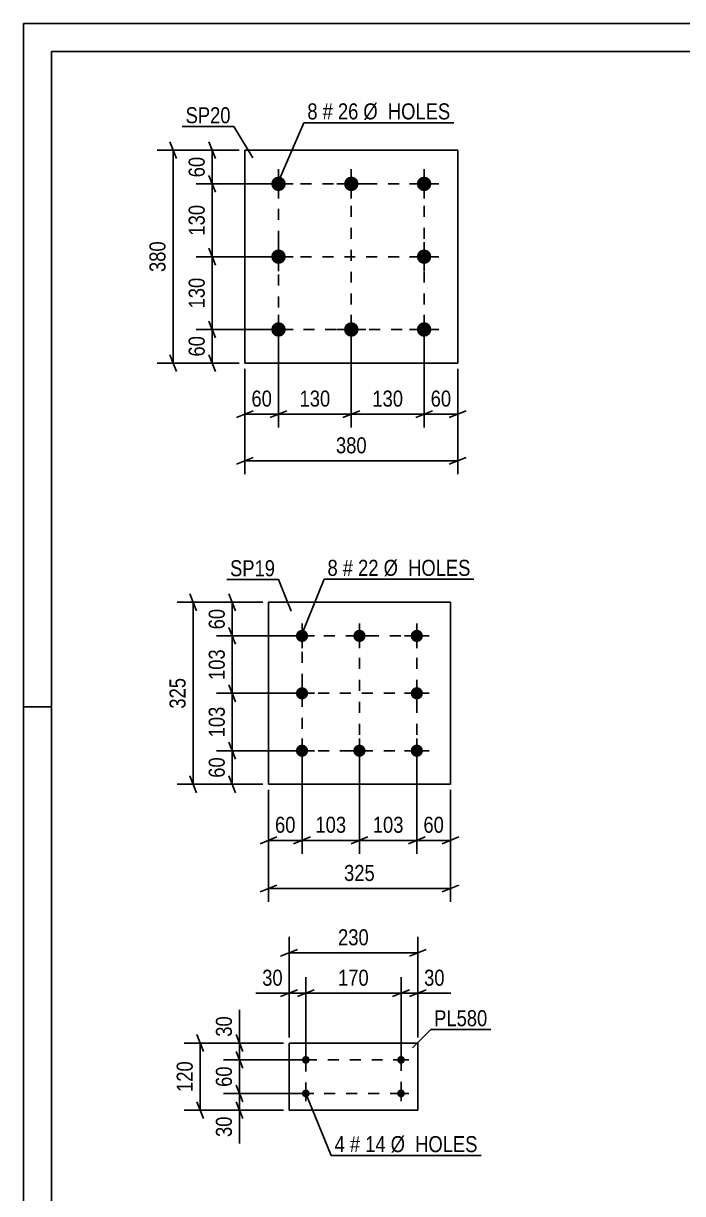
# Model space of a CAD drawing. Header units: millimetres. Extents: x 0 to 594, y 0 to 420.
# Drawn here: x 0 to 117.7, y 211.1 to 420 of the extents above; entities that cross this region are included whole.
import ezdxf

# ---------------------------------------------------------------- set-up
doc = ezdxf.new("R2010")
doc.units = ezdxf.units.MM
doc.linetypes.add('DXK_LINE_DOT2', pattern=[3.9198, 1.9599, -1.9599])
doc.styles.add('Arial Narrow', font='ARIALN.TTF', dxfattribs={"height": 0.2})

# ---------------------------------------------------------------- blocks, each defined once
blk = doc.blocks.new('Unknown-570386143-1134')
at = {"color": 5, "linetype": 'Continuous'}
for p, q in [((594, 420), (0, 420)), ((0, 420), (0, 0)), ((589, 415), (5, 415)), ((5, 415), (5, 5)), ((5, 298), (0, 298))]:
    blk.add_line(p, q, dxfattribs=at)
blk = doc.blocks.new('Bolt-570386143-2824 - 2775')
at = {"linetype": 'Continuous'}
for points in [[(49.75, 311.74, -1), (49.75, 309.54, -1)], [(60, 311.74, -1), (60, 309.54, -1)], [(70.25, 311.74, -1), (70.25, 309.54, -1)], [(49.75, 301.49, -1), (49.75, 299.29, -1)], [(70.25, 301.49, -1), (70.25, 299.29, -1)], [(49.75, 291.24, -1), (49.75, 289.04, -1)], [(60, 291.24, -1), (60, 289.04, -1)], [(70.25, 291.24, -1), (70.25, 289.04, -1)]]:
    blk.add_hatch(color=1, dxfattribs=at).paths.add_polyline_path(points)
at = {"color": 1, "linetype": 'Continuous'}
for p, q in [((49.75, 312.84), (49.75, 308.44)), ((60, 312.84), (60, 308.44)), ((70.25, 312.84), (70.25, 308.44)), ((47.55, 310.64), (51.95, 310.64)), ((57.8, 310.64), (62.2, 310.64)), ((68.05, 310.64), (72.45, 310.64)), ((49.75, 302.59), (49.75, 298.19)), ((70.25, 302.59), (70.25, 298.19)), ((47.55, 300.39), (51.95, 300.39)), ((68.05, 300.39), (72.45, 300.39)), ((49.75, 292.34), (49.75, 287.94)), ((60, 292.34), (60, 287.94)), ((70.25, 292.34), (70.25, 287.94)), ((47.55, 290.14), (51.95, 290.14)), ((57.8, 290.14), (62.2, 290.14)), ((68.05, 290.14), (72.45, 290.14))]:
    blk.add_line(p, q, dxfattribs=at)
blk = doc.blocks.new('Part-570386143-2791 - 2775')
at = {"color": 2, "linetype": 'Continuous'}
for p, q in [((43.75, 316.64), (43.75, 284.14)), ((43.75, 316.64), (76.25, 316.64)), ((76.25, 316.64), (76.25, 284.14)), ((43.75, 284.14), (76.25, 284.14))]:
    blk.add_line(p, q, dxfattribs=at)
blk = doc.blocks.new('Part-570386143-2628 - 2579')
at = {"color": 2, "linetype": 'Continuous'}
for p, q in [((39.55, 359.35), (39.55, 397.35)), ((39.55, 397.35), (77.55, 397.35)), ((77.55, 397.35), (77.55, 359.35)), ((77.55, 359.35), (39.55, 359.35))]:
    blk.add_line(p, q, dxfattribs=at)
blk = doc.blocks.new('Bolt-570386143-2613 - 2579')
at = {"linetype": 'Continuous'}
for points in [[(45.55, 392.65, -1), (45.55, 390.05, -1)], [(58.55, 392.65, -1), (58.55, 390.05, -1)], [(71.55, 392.65, -1), (71.55, 390.05, -1)], [(45.55, 379.65, -1), (45.55, 377.05, -1)], [(71.55, 379.65, -1), (71.55, 377.05, -1)], [(45.55, 366.65, -1), (45.55, 364.05, -1)], [(58.55, 366.65, -1), (58.55, 364.05, -1)], [(71.55, 366.65, -1), (71.55, 364.05, -1)]]:
    blk.add_hatch(color=1, dxfattribs=at).paths.add_polyline_path(points)
at = {"color": 1, "linetype": 'Continuous'}
for p, q in [((45.55, 393.95), (45.55, 388.75)), ((58.55, 393.95), (58.55, 388.75)), ((71.55, 393.95), (71.55, 388.75)), ((42.95, 391.35), (48.15, 391.35)), ((55.95, 391.35), (61.15, 391.35)), ((68.95, 391.35), (74.15, 391.35)), ((45.55, 380.95), (45.55, 375.75)), ((71.55, 380.95), (71.55, 375.75)), ((42.95, 378.35), (48.15, 378.35)), ((68.95, 378.35), (74.15, 378.35)), ((45.55, 367.95), (45.55, 362.75)), ((58.55, 367.95), (58.55, 362.75)), ((71.55, 367.95), (71.55, 362.75)), ((42.95, 365.35), (48.15, 365.35)), ((55.95, 365.35), (61.15, 365.35)), ((68.95, 365.35), (74.15, 365.35))]:
    blk.add_line(p, q, dxfattribs=at)
blk = doc.blocks.new('Bolt-570386143-1706 - 1672')
at = {"linetype": 'Continuous'}
for points in [[(50.43, 234.25, -1), (50.43, 235.65, -1)], [(67.43, 234.25, -1), (67.43, 235.65, -1)], [(50.43, 228.25, -1), (50.43, 229.65, -1)], [(67.43, 228.25, -1), (67.43, 229.65, -1)]]:
    blk.add_hatch(color=1, dxfattribs=at).paths.add_polyline_path(points)
at = {"color": 1, "linetype": 'Continuous'}
for p, q in [((50.43, 236.35), (50.43, 233.55)), ((67.43, 236.35), (67.43, 233.55)), ((51.83, 234.95), (49.03, 234.95)), ((68.83, 234.95), (66.03, 234.95)), ((50.43, 230.35), (50.43, 227.55)), ((67.43, 230.35), (67.43, 227.55)), ((51.83, 228.95), (49.03, 228.95)), ((68.83, 228.95), (66.03, 228.95))]:
    blk.add_line(p, q, dxfattribs=at)
blk = doc.blocks.new('Part-570386143-1721 - 1672')
at = {"color": 2, "linetype": 'Continuous'}
for p, q in [((47.43, 237.95), (47.43, 225.95)), ((47.43, 237.95), (70.43, 237.95)), ((70.43, 237.95), (70.43, 225.95)), ((47.43, 225.95), (70.43, 225.95))]:
    blk.add_line(p, q, dxfattribs=at)
blk = doc.blocks.new('Rectangle-570386143-21329 - 2775')
at = {"color": 1, "linetype": 'DXK_LINE_DOT2'}
blk.add_lwpolyline([(49.75, 310.64), (70.25, 310.64), (70.25, 290.14), (49.75, 290.14), (49.75, 310.64)], close=True, dxfattribs=at)
blk = doc.blocks.new('Rectangle-570386143-19497 - 2579')
at = {"color": 1, "linetype": 'DXK_LINE_DOT2'}
blk.add_lwpolyline([(45.55, 391.35), (71.55, 391.35), (71.55, 365.35), (45.55, 365.35), (45.55, 391.35)], close=True, dxfattribs=at)
blk = doc.blocks.new('Rectangle-570386143-21319 - 1672')
at = {"color": 1, "linetype": 'DXK_LINE_DOT2'}
blk.add_lwpolyline([(50.43, 234.95), (67.43, 234.95), (67.43, 228.95), (50.43, 228.95), (50.43, 234.95)], close=True, dxfattribs=at)
blk = doc.blocks.new('Line-570386143-21339 - 2775')
at = {"color": 1, "linetype": 'DXK_LINE_DOT2'}
blk.add_line((60, 310.64), (60, 290.14), dxfattribs=at)
blk = doc.blocks.new('Line-570386143-19507 - 2579')
at = {"color": 1, "linetype": 'DXK_LINE_DOT2'}
blk.add_line((45.55, 378.35), (71.55, 378.35), dxfattribs=at)
blk = doc.blocks.new('Line-570386143-21346 - 2775')
at = {"color": 1, "linetype": 'DXK_LINE_DOT2'}
blk.add_line((70.25, 300.39), (49.75, 300.39), dxfattribs=at)
blk = doc.blocks.new('Line-570386143-19514 - 2579')
at = {"color": 1, "linetype": 'DXK_LINE_DOT2'}
blk.add_line((58.55, 391.35), (58.55, 365.35), dxfattribs=at)
blk = doc.blocks.new('StraightDimension-570386143-2826 - 2775')
at = {"color": 7, "linetype": 'Continuous'}
for p, q in [((43.75, 283.14), (43.75, 263.13)), ((76.25, 283.14), (76.25, 263.13)), ((45.25, 266.13), (42.25, 264.93)), ((43.75, 265.53), (76.25, 265.53)), ((74.75, 264.93), (77.75, 266.13))]:
    blk.add_line(p, q, dxfattribs=at)
at = {"color": 0}
blk.add_wipeout([(63.35, 266.28), (63.35, 270.48), (56.66, 270.48), (56.66, 266.28)], dxfattribs=at)
at = {"color": 3, "style": 'Arial Narrow'}
blk.add_text('325', height=2.863, dxfattribs=at).set_placement((57.26, 266.88))
blk = doc.blocks.new('StraightDimension-570386143-2837 - 2775')
at = {"color": 7, "linetype": 'Continuous'}
for p, q in [((70.25, 289.14), (70.25, 271.74)), ((76.25, 283.14), (76.25, 271.74)), ((68.75, 273.54), (71.75, 274.74)), ((70.25, 274.14), (76.25, 274.14)), ((77.75, 274.74), (74.75, 273.54))]:
    blk.add_line(p, q, dxfattribs=at)
at = {"color": 0}
blk.add_wipeout([(75.68, 274.89), (75.68, 279.09), (70.83, 279.09), (70.83, 274.89)], dxfattribs=at)
at = {"color": 3, "style": 'Arial Narrow'}
blk.add_text('60', height=2.863, dxfattribs=at).set_placement((71.43, 275.49))
blk = doc.blocks.new('StraightDimension-570386143-2847 - 2775')
at = {"color": 7, "linetype": 'Continuous'}
for p, q in [((60, 289.14), (60, 271.74)), ((70.25, 289.14), (70.25, 271.74)), ((58.5, 273.54), (61.5, 274.74)), ((60, 274.14), (70.25, 274.14)), ((71.75, 274.74), (68.75, 273.54))]:
    blk.add_line(p, q, dxfattribs=at)
at = {"color": 0}
blk.add_wipeout([(68.47, 274.89), (68.47, 279.09), (61.79, 279.09), (61.79, 274.89)], dxfattribs=at)
at = {"color": 3, "style": 'Arial Narrow'}
blk.add_text('103', height=2.863, dxfattribs=at).set_placement((62.39, 275.49))
blk = doc.blocks.new('StraightDimension-570386143-2849 - 2775')
at = {"color": 7, "linetype": 'Continuous'}
for p, q in [((49.75, 289.14), (49.75, 271.74)), ((60, 289.14), (60, 271.74)), ((48.25, 273.54), (51.25, 274.74)), ((49.75, 274.14), (60, 274.14)), ((61.5, 274.74), (58.5, 273.54))]:
    blk.add_line(p, q, dxfattribs=at)
at = {"color": 0}
blk.add_wipeout([(58.22, 274.89), (58.22, 279.09), (51.54, 279.09), (51.54, 274.89)], dxfattribs=at)
at = {"color": 3, "style": 'Arial Narrow'}
blk.add_text('103', height=2.863, dxfattribs=at).set_placement((52.14, 275.49))
blk = doc.blocks.new('StraightDimension-570386143-2851 - 2775')
at = {"color": 7, "linetype": 'Continuous'}
for p, q in [((49.75, 289.14), (49.75, 271.74)), ((43.75, 283.14), (43.75, 271.74)), ((42.25, 273.54), (45.25, 274.74)), ((43.75, 274.14), (49.75, 274.14)), ((51.25, 274.74), (48.25, 273.54))]:
    blk.add_line(p, q, dxfattribs=at)
at = {"color": 0}
blk.add_wipeout([(49.18, 274.89), (49.18, 279.09), (44.33, 279.09), (44.33, 274.89)], dxfattribs=at)
at = {"color": 3, "style": 'Arial Narrow'}
blk.add_text('60', height=2.863, dxfattribs=at).set_placement((44.93, 275.49))
blk = doc.blocks.new('StraightDimension-570386143-2862 - 2775')
at = {"color": 7, "linetype": 'Continuous'}
for p, q in [((30.9, 315.14), (29.7, 318.14)), ((42.75, 316.64), (27.45, 316.64)), ((30.3, 284.14), (30.3, 316.64)), ((29.7, 285.64), (30.9, 282.64)), ((42.75, 284.14), (27.45, 284.14))]:
    blk.add_line(p, q, dxfattribs=at)
at = {"color": 0}
blk.add_wipeout([(29.55, 303.73), (25.35, 303.73), (25.35, 297.05), (29.55, 297.05)], dxfattribs=at)
at = {"color": 3, "style": 'Arial Narrow'}
blk.add_text('325', height=2.863, rotation=90.0002, dxfattribs=at).set_placement((28.95, 297.65))
blk = doc.blocks.new('StraightDimension-570386143-2873 - 2775')
at = {"color": 7, "linetype": 'Continuous'}
for p, q in [((36.7, 318.14), (37.9, 315.14)), ((42.75, 316.64), (34.45, 316.64)), ((37.3, 310.64), (37.3, 316.64)), ((37.9, 309.14), (36.7, 312.14)), ((48.75, 310.64), (34.45, 310.64))]:
    blk.add_line(p, q, dxfattribs=at)
at = {"color": 0}
blk.add_wipeout([(36.55, 316.07), (32.35, 316.07), (32.35, 311.21), (36.55, 311.21)], dxfattribs=at)
at = {"color": 3, "style": 'Arial Narrow'}
blk.add_text('60', height=2.863, rotation=90.0002, dxfattribs=at).set_placement((35.95, 311.81))
blk = doc.blocks.new('StraightDimension-570386143-2883 - 2775')
at = {"color": 7, "linetype": 'Continuous'}
for p, q in [((36.7, 312.14), (37.9, 309.14)), ((48.75, 310.64), (34.45, 310.64)), ((37.3, 300.39), (37.3, 310.64)), ((37.9, 298.89), (36.7, 301.89)), ((48.75, 300.39), (34.45, 300.39))]:
    blk.add_line(p, q, dxfattribs=at)
at = {"color": 0}
blk.add_wipeout([(36.55, 308.86), (32.35, 308.86), (32.35, 302.17), (36.55, 302.17)], dxfattribs=at)
at = {"color": 3, "style": 'Arial Narrow'}
blk.add_text('103', height=2.863, rotation=90.0002, dxfattribs=at).set_placement((35.95, 302.77))
blk = doc.blocks.new('StraightDimension-570386143-2885 - 2775')
at = {"color": 7, "linetype": 'Continuous'}
for p, q in [((36.7, 301.89), (37.9, 298.89)), ((48.75, 300.39), (34.45, 300.39)), ((37.3, 290.14), (37.3, 300.39)), ((37.9, 288.64), (36.7, 291.64)), ((48.75, 290.14), (34.45, 290.14))]:
    blk.add_line(p, q, dxfattribs=at)
at = {"color": 0}
blk.add_wipeout([(36.55, 298.61), (32.35, 298.61), (32.35, 291.92), (36.55, 291.92)], dxfattribs=at)
at = {"color": 3, "style": 'Arial Narrow'}
blk.add_text('103', height=2.863, rotation=90.0002, dxfattribs=at).set_placement((35.95, 292.52))
blk = doc.blocks.new('StraightDimension-570386143-2887 - 2775')
at = {"color": 7, "linetype": 'Continuous'}
for p, q in [((36.7, 291.64), (37.9, 288.64)), ((48.75, 290.14), (34.45, 290.14)), ((37.3, 284.14), (37.3, 290.14)), ((37.9, 282.64), (36.7, 285.64)), ((42.75, 284.14), (34.45, 284.14))]:
    blk.add_line(p, q, dxfattribs=at)
at = {"color": 0}
blk.add_wipeout([(36.55, 289.57), (32.35, 289.57), (32.35, 284.71), (36.55, 284.71)], dxfattribs=at)
at = {"color": 3, "style": 'Arial Narrow'}
blk.add_text('60', height=2.863, rotation=90.0002, dxfattribs=at).set_placement((35.95, 285.31))
blk = doc.blocks.new('StraightDimension-570386143-2630 - 2579')
at = {"color": 7, "linetype": 'Continuous'}
for p, q in [((38.55, 397.35), (30.87, 397.35)), ((33.12, 398.85), (34.32, 395.85)), ((33.72, 391.35), (33.72, 397.35)), ((34.32, 389.85), (33.12, 392.85)), ((44.55, 391.35), (30.87, 391.35))]:
    blk.add_line(p, q, dxfattribs=at)
at = {"color": 0}
blk.add_wipeout([(32.97, 396.78), (28.77, 396.78), (28.77, 391.92), (32.97, 391.92)], dxfattribs=at)
at = {"color": 3, "style": 'Arial Narrow'}
blk.add_text('60', height=2.863, rotation=90.0002, dxfattribs=at).set_placement((32.37, 392.52))
blk = doc.blocks.new('StraightDimension-570386143-2640 - 2579')
at = {"color": 7, "linetype": 'Continuous'}
for p, q in [((34.32, 389.85), (33.12, 392.85)), ((44.55, 391.35), (30.87, 391.35)), ((33.72, 378.35), (33.72, 391.35)), ((44.55, 378.35), (30.87, 378.35)), ((33.12, 379.85), (34.32, 376.85))]:
    blk.add_line(p, q, dxfattribs=at)
at = {"color": 0}
blk.add_wipeout([(32.97, 388.19), (28.77, 388.19), (28.77, 381.51), (32.97, 381.51)], dxfattribs=at)
at = {"color": 3, "style": 'Arial Narrow'}
blk.add_text('130', height=2.863, rotation=90.0002, dxfattribs=at).set_placement((32.37, 382.11))
blk = doc.blocks.new('StraightDimension-570386143-2642 - 2579')
at = {"color": 7, "linetype": 'Continuous'}
for p, q in [((44.55, 378.35), (30.87, 378.35)), ((34.32, 376.85), (33.12, 379.85)), ((33.72, 365.35), (33.72, 378.35)), ((33.12, 366.85), (34.32, 363.85)), ((44.55, 365.35), (30.87, 365.35))]:
    blk.add_line(p, q, dxfattribs=at)
at = {"color": 0}
blk.add_wipeout([(32.97, 375.19), (28.77, 375.19), (28.77, 368.51), (32.97, 368.51)], dxfattribs=at)
at = {"color": 3, "style": 'Arial Narrow'}
blk.add_text('130', height=2.863, rotation=90.0002, dxfattribs=at).set_placement((32.37, 369.11))
blk = doc.blocks.new('StraightDimension-570386143-2644 - 2579')
at = {"color": 7, "linetype": 'Continuous'}
for p, q in [((33.12, 366.85), (34.32, 363.85)), ((44.55, 365.35), (30.87, 365.35)), ((33.72, 359.35), (33.72, 365.35)), ((34.32, 357.85), (33.12, 360.85)), ((38.55, 359.35), (30.87, 359.35))]:
    blk.add_line(p, q, dxfattribs=at)
at = {"color": 0}
blk.add_wipeout([(32.97, 364.78), (28.77, 364.78), (28.77, 359.92), (32.97, 359.92)], dxfattribs=at)
at = {"color": 3, "style": 'Arial Narrow'}
blk.add_text('60', height=2.863, rotation=90.0002, dxfattribs=at).set_placement((32.37, 360.52))
blk = doc.blocks.new('StraightDimension-570386143-2655 - 2579')
at = {"color": 7, "linetype": 'Continuous'}
for p, q in [((38.55, 397.35), (23.87, 397.35)), ((27.32, 395.85), (26.12, 398.85)), ((26.72, 359.35), (26.72, 397.35)), ((26.12, 360.85), (27.32, 357.85)), ((38.55, 359.35), (23.87, 359.35))]:
    blk.add_line(p, q, dxfattribs=at)
at = {"color": 0}
blk.add_wipeout([(25.97, 381.69), (21.77, 381.69), (21.77, 375.01), (25.97, 375.01)], dxfattribs=at)
at = {"color": 3, "style": 'Arial Narrow'}
blk.add_text('380', height=2.863, rotation=90.0002, dxfattribs=at).set_placement((25.37, 375.61))
blk = doc.blocks.new('StraightDimension-570386143-2666 - 2579')
at = {"color": 7, "linetype": 'Continuous'}
for p, q in [((71.55, 364.35), (71.55, 347.83)), ((77.55, 358.35), (77.55, 347.83)), ((70.05, 349.63), (73.05, 350.83)), ((71.55, 350.23), (77.55, 350.23)), ((79.05, 350.83), (76.05, 349.63))]:
    blk.add_line(p, q, dxfattribs=at)
at = {"color": 0}
blk.add_wipeout([(76.98, 350.98), (76.98, 355.18), (72.12, 355.18), (72.12, 350.98)], dxfattribs=at)
at = {"color": 3, "style": 'Arial Narrow'}
blk.add_text('60', height=2.863, dxfattribs=at).set_placement((72.72, 351.58))
blk = doc.blocks.new('StraightDimension-570386143-2676 - 2579')
at = {"color": 7, "linetype": 'Continuous'}
for p, q in [((58.55, 364.35), (58.55, 347.83)), ((71.55, 364.35), (71.55, 347.83)), ((60.05, 350.83), (57.05, 349.63)), ((58.55, 350.23), (71.55, 350.23)), ((70.05, 349.63), (73.05, 350.83))]:
    blk.add_line(p, q, dxfattribs=at)
at = {"color": 0}
blk.add_wipeout([(68.39, 350.98), (68.39, 355.18), (61.71, 355.18), (61.71, 350.98)], dxfattribs=at)
at = {"color": 3, "style": 'Arial Narrow'}
blk.add_text('130', height=2.863, dxfattribs=at).set_placement((62.31, 351.58))
blk = doc.blocks.new('StraightDimension-570386143-2678 - 2579')
at = {"color": 7, "linetype": 'Continuous'}
for p, q in [((45.55, 364.35), (45.55, 347.83)), ((58.55, 364.35), (58.55, 347.83)), ((47.05, 350.83), (44.05, 349.63)), ((45.55, 350.23), (58.55, 350.23)), ((57.05, 349.63), (60.05, 350.83))]:
    blk.add_line(p, q, dxfattribs=at)
at = {"color": 0}
blk.add_wipeout([(55.39, 350.98), (55.39, 355.18), (48.71, 355.18), (48.71, 350.98)], dxfattribs=at)
at = {"color": 3, "style": 'Arial Narrow'}
blk.add_text('130', height=2.863, dxfattribs=at).set_placement((49.31, 351.58))
blk = doc.blocks.new('StraightDimension-570386143-2680 - 2579')
at = {"color": 7, "linetype": 'Continuous'}
for p, q in [((45.55, 364.35), (45.55, 347.83)), ((39.55, 358.35), (39.55, 347.83)), ((38.05, 349.63), (41.05, 350.83)), ((39.55, 350.23), (45.55, 350.23)), ((47.05, 350.83), (44.05, 349.63))]:
    blk.add_line(p, q, dxfattribs=at)
at = {"color": 0}
blk.add_wipeout([(44.98, 350.98), (44.98, 355.18), (40.12, 355.18), (40.12, 350.98)], dxfattribs=at)
at = {"color": 3, "style": 'Arial Narrow'}
blk.add_text('60', height=2.863, dxfattribs=at).set_placement((40.72, 351.58))
blk = doc.blocks.new('StraightDimension-570386143-2691 - 2579')
at = {"color": 7, "linetype": 'Continuous'}
for p, q in [((39.55, 358.35), (39.55, 339.49)), ((77.55, 358.35), (77.55, 339.49)), ((41.05, 342.49), (38.05, 341.29)), ((39.55, 341.89), (77.55, 341.89)), ((76.05, 341.29), (79.05, 342.49))]:
    blk.add_line(p, q, dxfattribs=at)
at = {"color": 0}
blk.add_wipeout([(61.89, 342.64), (61.89, 346.84), (55.21, 346.84), (55.21, 342.64)], dxfattribs=at)
at = {"color": 3, "style": 'Arial Narrow'}
blk.add_text('380', height=2.863, dxfattribs=at).set_placement((55.81, 343.24))
blk = doc.blocks.new('StraightDimension-570386143-1744 - 1672')
at = {"color": 7, "linetype": 'Continuous'}
for p, q in [((50.43, 235.95), (50.43, 249.68)), ((67.43, 235.95), (67.43, 249.68)), ((51.93, 247.43), (48.93, 246.23)), ((50.43, 246.83), (67.43, 246.83)), ((65.93, 246.23), (68.93, 247.43))]:
    blk.add_line(p, q, dxfattribs=at)
at = {"color": 0}
blk.add_wipeout([(62.27, 247.58), (62.27, 251.78), (55.58, 251.78), (55.58, 247.58)], dxfattribs=at)
at = {"color": 3, "style": 'Arial Narrow'}
blk.add_text('170', height=2.863, dxfattribs=at).set_placement((56.18, 248.18))
blk = doc.blocks.new('StraightDimension-570386143-1734 - 1672')
at = {"color": 7, "linetype": 'Continuous'}
for p, q in [((47.43, 238.95), (47.43, 249.68)), ((50.43, 235.95), (50.43, 249.68)), ((45.93, 246.23), (48.93, 247.43)), ((47.43, 246.83), (50.43, 246.83)), ((51.93, 247.43), (48.93, 246.23))]:
    blk.add_line(p, q, dxfattribs=at)
at = {"color": 0}
blk.add_wipeout([(46.9, 247.58), (46.9, 251.78), (42.04, 251.78), (42.04, 247.58)], dxfattribs=at)
at = {"color": 7, "linetype": 'Continuous'}
blk.add_line((47.43, 246.83), (41.52, 246.83), dxfattribs=at)
blk.add_line((47.43, 246.83), (41.52, 246.83), dxfattribs=at)
at = {"color": 3, "style": 'Arial Narrow'}
blk.add_text('30', height=2.863, dxfattribs=at).set_placement((42.64, 248.18))
blk = doc.blocks.new('StraightDimension-570386143-1723 - 1672')
at = {"color": 7, "linetype": 'Continuous'}
for p, q in [((47.43, 238.95), (47.43, 256.9)), ((70.43, 238.95), (70.43, 256.9)), ((48.93, 254.65), (45.93, 253.45)), ((47.43, 254.05), (70.43, 254.05)), ((68.93, 253.45), (71.93, 254.65))]:
    blk.add_line(p, q, dxfattribs=at)
at = {"color": 0}
blk.add_wipeout([(62.27, 254.8), (62.27, 259), (55.58, 259), (55.58, 254.8)], dxfattribs=at)
at = {"color": 3, "style": 'Arial Narrow'}
blk.add_text('230', height=2.863, dxfattribs=at).set_placement((56.18, 255.4))
blk = doc.blocks.new('StraightDimension-570386143-1754 - 1672')
at = {"color": 7, "linetype": 'Continuous'}
for p, q in [((67.43, 235.95), (67.43, 249.68)), ((70.43, 238.95), (70.43, 249.68)), ((65.93, 246.23), (68.93, 247.43)), ((67.43, 246.83), (70.43, 246.83)), ((71.93, 247.43), (68.93, 246.23))]:
    blk.add_line(p, q, dxfattribs=at)
at = {"color": 0}
blk.add_wipeout([(75.81, 247.58), (75.81, 251.78), (70.95, 251.78), (70.95, 247.58)], dxfattribs=at)
at = {"color": 7, "linetype": 'Continuous'}
blk.add_line((70.43, 246.83), (76.33, 246.83), dxfattribs=at)
blk.add_line((70.43, 246.83), (76.33, 246.83), dxfattribs=at)
at = {"color": 3, "style": 'Arial Narrow'}
blk.add_text('30', height=2.863, dxfattribs=at).set_placement((71.55, 248.18))
blk = doc.blocks.new('StraightDimension-570386143-1765 - 1672')
at = {"color": 7, "linetype": 'Continuous'}
for p, q in [((30.98, 239.45), (32.18, 236.45)), ((46.43, 237.95), (28.73, 237.95)), ((31.58, 225.95), (31.58, 237.95)), ((46.43, 225.95), (28.73, 225.95)), ((32.18, 224.45), (30.98, 227.45))]:
    blk.add_line(p, q, dxfattribs=at)
at = {"color": 0}
blk.add_wipeout([(30.83, 235.29), (26.63, 235.29), (26.63, 228.61), (30.83, 228.61)], dxfattribs=at)
at = {"color": 3, "style": 'Arial Narrow'}
blk.add_text('120', height=2.863, rotation=90.0002, dxfattribs=at).set_placement((30.23, 229.21))
blk = doc.blocks.new('StraightDimension-570386143-1776 - 1672')
at = {"color": 7, "linetype": 'Continuous'}
for p, q in [((37.98, 230.45), (39.18, 227.45)), ((49.43, 228.95), (35.73, 228.95)), ((38.58, 225.95), (38.58, 228.95)), ((46.43, 225.95), (35.73, 225.95)), ((39.18, 224.45), (37.98, 227.45))]:
    blk.add_line(p, q, dxfattribs=at)
at = {"color": 0}
blk.add_wipeout([(37.83, 225.42), (33.63, 225.42), (33.63, 220.57), (37.83, 220.57)], dxfattribs=at)
at = {"color": 7, "linetype": 'Continuous'}
blk.add_line((38.58, 225.95), (38.58, 220.04), dxfattribs=at)
blk.add_line((38.58, 225.95), (38.58, 220.04), dxfattribs=at)
at = {"color": 3, "style": 'Arial Narrow'}
blk.add_text('30', height=2.863, rotation=90.0002, dxfattribs=at).set_placement((37.23, 221.17))
blk = doc.blocks.new('StraightDimension-570386143-1786 - 1672')
at = {"color": 7, "linetype": 'Continuous'}
for p, q in [((37.98, 236.45), (39.18, 233.45)), ((49.43, 234.95), (35.73, 234.95)), ((38.58, 228.95), (38.58, 234.95)), ((39.18, 227.45), (37.98, 230.45)), ((49.43, 228.95), (35.73, 228.95))]:
    blk.add_line(p, q, dxfattribs=at)
at = {"color": 0}
blk.add_wipeout([(37.83, 234.38), (33.63, 234.38), (33.63, 229.52), (37.83, 229.52)], dxfattribs=at)
at = {"color": 3, "style": 'Arial Narrow'}
blk.add_text('60', height=2.863, rotation=90.0002, dxfattribs=at).set_placement((37.23, 230.12))
blk = doc.blocks.new('StraightDimension-570386143-1796 - 1672')
at = {"color": 7, "linetype": 'Continuous'}
for p, q in [((37.98, 239.45), (39.18, 236.45)), ((46.43, 237.95), (35.73, 237.95)), ((39.18, 233.45), (37.98, 236.45)), ((38.58, 234.95), (38.58, 237.95)), ((49.43, 234.95), (35.73, 234.95))]:
    blk.add_line(p, q, dxfattribs=at)
at = {"color": 0}
blk.add_wipeout([(37.83, 243.33), (33.63, 243.33), (33.63, 238.47), (37.83, 238.47)], dxfattribs=at)
at = {"color": 7, "linetype": 'Continuous'}
blk.add_line((38.58, 237.95), (38.58, 243.86), dxfattribs=at)
blk.add_line((38.58, 237.95), (38.58, 243.86), dxfattribs=at)
at = {"color": 3, "style": 'Arial Narrow'}
blk.add_text('30', height=2.863, rotation=90.0002, dxfattribs=at).set_placement((37.23, 239.07))
blk = doc.blocks.new('Mark-570386143-2820 - 2775')
at = {"color": 0}
blk.add_wipeout([(56.13, 321.36), (56.13, 324.36), (54.3, 324.36), (54.3, 321.36)], dxfattribs=at)
blk.add_wipeout([(56.13, 321.36), (56.13, 324.36), (54.3, 324.36), (54.3, 321.36)], dxfattribs=at)
at = {"color": 7, "linetype": 'Continuous'}
blk.add_line((49.65, 310.78), (53.7, 320.76), dxfattribs=at)
at = {"color": 3, "style": 'Arial Narrow'}
blk.add_text('8', height=2.86, dxfattribs=at).set_placement((54.3, 321.36))
at = {"color": 0}
blk.add_wipeout([(58.86, 321.36), (58.86, 324.36), (57.03, 324.36), (57.03, 321.36)], dxfattribs=at)
blk.add_wipeout([(58.86, 321.36), (58.86, 324.36), (57.03, 324.36), (57.03, 321.36)], dxfattribs=at)
blk.add_wipeout([(63.42, 321.36), (63.42, 324.36), (59.76, 324.36), (59.76, 321.36)], dxfattribs=at)
blk.add_wipeout([(63.42, 321.36), (63.42, 324.36), (59.76, 324.36), (59.76, 321.36)], dxfattribs=at)
at = {"color": 3, "style": 'Arial Narrow'}
for s, height, p in [('#', 2.86, (57.03, 321.36)), ('22', 2.863, (59.76, 321.36))]:
    blk.add_text(s, height=height, dxfattribs=at).set_placement(p)
at = {"color": 0}
blk.add_wipeout([(79.84, 321.36), (79.84, 324.36), (64.32, 324.36), (64.32, 321.36)], dxfattribs=at)
blk.add_wipeout([(79.84, 321.36), (79.84, 324.36), (64.32, 324.36), (64.32, 321.36)], dxfattribs=at)
at = {"color": 7, "linetype": 'Continuous'}
blk.add_line((53.7, 320.76), (80.44, 320.76), dxfattribs=at)
at = {"color": 3, "style": 'Arial Narrow'}
blk.add_text('Ø  HOLES', height=2.863, dxfattribs=at).set_placement((64.32, 321.36))
blk = doc.blocks.new('Mark-570386143-2787 - 2775')
at = {"color": 0}
blk.add_wipeout([(44.94, 321.29), (44.94, 324.29), (36.9, 324.29), (36.9, 321.29)], dxfattribs=at)
blk.add_wipeout([(44.94, 321.29), (44.94, 324.29), (36.9, 324.29), (36.9, 321.29)], dxfattribs=at)
at = {"color": 30, "linetype": 'Continuous'}
for p in [(36.3, 320.69), (47.79, 315.03)]:
    blk.add_line(p, (45.54, 320.69), dxfattribs=at)
at = {"color": 3, "style": 'Arial Narrow'}
blk.add_text('SP19', height=2.863, dxfattribs=at).set_placement((36.9, 321.29))
blk = doc.blocks.new('Mark-570386143-2609 - 2579')
at = {"color": 0}
blk.add_wipeout([(52.53, 402.86), (52.53, 405.86), (50.7, 405.86), (50.7, 402.86)], dxfattribs=at)
blk.add_wipeout([(52.53, 402.86), (52.53, 405.86), (50.7, 405.86), (50.7, 402.86)], dxfattribs=at)
at = {"color": 7, "linetype": 'Continuous'}
blk.add_line((45.52, 391.66), (50.1, 402.26), dxfattribs=at)
at = {"color": 3, "style": 'Arial Narrow'}
blk.add_text('8', height=2.86, dxfattribs=at).set_placement((50.7, 402.86))
at = {"color": 0}
blk.add_wipeout([(55.26, 402.86), (55.26, 405.86), (53.43, 405.86), (53.43, 402.86)], dxfattribs=at)
blk.add_wipeout([(55.26, 402.86), (55.26, 405.86), (53.43, 405.86), (53.43, 402.86)], dxfattribs=at)
blk.add_wipeout([(59.81, 402.86), (59.81, 405.86), (56.16, 405.86), (56.16, 402.86)], dxfattribs=at)
blk.add_wipeout([(59.81, 402.86), (59.81, 405.86), (56.16, 405.86), (56.16, 402.86)], dxfattribs=at)
at = {"color": 3, "style": 'Arial Narrow'}
for s, height, p in [('#', 2.86, (53.43, 402.86)), ('26', 2.863, (56.16, 402.86))]:
    blk.add_text(s, height=height, dxfattribs=at).set_placement(p)
at = {"color": 0}
blk.add_wipeout([(76.24, 402.86), (76.24, 405.86), (60.71, 405.86), (60.71, 402.86)], dxfattribs=at)
blk.add_wipeout([(76.24, 402.86), (76.24, 405.86), (60.71, 405.86), (60.71, 402.86)], dxfattribs=at)
at = {"color": 7, "linetype": 'Continuous'}
blk.add_line((50.1, 402.26), (76.84, 402.26), dxfattribs=at)
at = {"color": 3, "style": 'Arial Narrow'}
blk.add_text('Ø  HOLES', height=2.863, dxfattribs=at).set_placement((60.71, 402.86))
blk = doc.blocks.new('Mark-570386143-2624 - 2579')
at = {"color": 0}
blk.add_wipeout([(37, 402.17), (37, 405.17), (28.96, 405.17), (28.96, 402.17)], dxfattribs=at)
blk.add_wipeout([(37, 402.17), (37, 405.17), (28.96, 405.17), (28.96, 402.17)], dxfattribs=at)
at = {"color": 30, "linetype": 'Continuous'}
for p in [(28.36, 401.57), (40.95, 395.98)]:
    blk.add_line(p, (37.6, 401.57), dxfattribs=at)
at = {"color": 3, "style": 'Arial Narrow'}
blk.add_text('SP20', height=2.863, dxfattribs=at).set_placement((28.96, 402.17))
blk = doc.blocks.new('Mark-570386143-1702 - 1672')
at = {"color": 0}
blk.add_wipeout([(57.4, 218.47), (57.4, 221.47), (55.57, 221.47), (55.57, 218.47)], dxfattribs=at)
blk.add_wipeout([(57.4, 218.47), (57.4, 221.47), (55.57, 221.47), (55.57, 218.47)], dxfattribs=at)
at = {"color": 7, "linetype": 'Continuous'}
blk.add_line((50.46, 228.93), (54.97, 217.87), dxfattribs=at)
at = {"color": 0}
blk.add_wipeout([(60.13, 218.47), (60.13, 221.47), (58.3, 221.47), (58.3, 218.47)], dxfattribs=at)
blk.add_wipeout([(60.13, 218.47), (60.13, 221.47), (58.3, 221.47), (58.3, 218.47)], dxfattribs=at)
at = {"color": 3, "style": 'Arial Narrow'}
blk.add_text('4', height=2.86, dxfattribs=at).set_placement((55.57, 218.47))
at = {"color": 0}
blk.add_wipeout([(64.68, 218.47), (64.68, 221.47), (61.03, 221.47), (61.03, 218.47)], dxfattribs=at)
blk.add_wipeout([(64.68, 218.47), (64.68, 221.47), (61.03, 221.47), (61.03, 218.47)], dxfattribs=at)
at = {"color": 3, "style": 'Arial Narrow'}
blk.add_text('#', height=2.86, dxfattribs=at).set_placement((58.3, 218.47))
at = {"color": 0}
blk.add_wipeout([(81.11, 218.47), (81.11, 221.47), (65.58, 221.47), (65.58, 218.47)], dxfattribs=at)
blk.add_wipeout([(81.11, 218.47), (81.11, 221.47), (65.58, 221.47), (65.58, 218.47)], dxfattribs=at)
at = {"color": 7, "linetype": 'Continuous'}
blk.add_line((54.97, 217.87), (81.71, 217.87), dxfattribs=at)
at = {"color": 3, "style": 'Arial Narrow'}
for s, p in [('14', (61.03, 218.47)), ('Ø  HOLES', (65.58, 218.47))]:
    blk.add_text(s, height=2.863, dxfattribs=at).set_placement(p)
blk = doc.blocks.new('Mark-570386143-1717 - 1672')
at = {"color": 0}
blk.add_wipeout([(82.85, 240.95), (82.85, 243.95), (73.34, 243.95), (73.34, 240.95)], dxfattribs=at)
blk.add_wipeout([(82.85, 240.95), (82.85, 243.95), (73.34, 243.95), (73.34, 240.95)], dxfattribs=at)
at = {"color": 30, "linetype": 'Continuous'}
for p, q in [((69.46, 237.11), (72.74, 240.35)), ((72.74, 240.35), (83.45, 240.35))]:
    blk.add_line(p, q, dxfattribs=at)
at = {"color": 3, "style": 'Arial Narrow'}
blk.add_text('PL580', height=2.863, dxfattribs=at).set_placement((73.34, 240.95))

msp = doc.modelspace()

# ---------------------------------------------------------------- block references
for name in ['Unknown-570386143-1134', 'Part-570386143-2628 - 2579', 'Bolt-570386143-2613 - 2579', 'Rectangle-570386143-19497 - 2579', 'Line-570386143-19514 - 2579', 'Line-570386143-19507 - 2579', 'Part-570386143-2791 - 2775', 'Bolt-570386143-2824 - 2775', 'Rectangle-570386143-21329 - 2775', 'Line-570386143-21339 - 2775', 'Line-570386143-21346 - 2775', 'Part-570386143-1721 - 1672', 'Bolt-570386143-1706 - 1672', 'Rectangle-570386143-21319 - 1672']:
    msp.add_blockref(name, (0, 0))

# ---------------------------------------------------------------- next in the draw order: block references
for name in ['StraightDimension-570386143-2630 - 2579', 'StraightDimension-570386143-2666 - 2579', 'StraightDimension-570386143-2826 - 2775', 'StraightDimension-570386143-1744 - 1672']:
    msp.add_blockref(name, (0, 0))

# ---------------------------------------------------------------- next in the draw order: block references
for name in ['StraightDimension-570386143-2640 - 2579', 'StraightDimension-570386143-2676 - 2579', 'StraightDimension-570386143-2837 - 2775', 'StraightDimension-570386143-1734 - 1672']:
    msp.add_blockref(name, (0, 0))

# ---------------------------------------------------------------- next in the draw order: block references
for name in ['Mark-570386143-2609 - 2579', 'StraightDimension-570386143-2642 - 2579', 'StraightDimension-570386143-2847 - 2775', 'StraightDimension-570386143-1723 - 1672']:
    msp.add_blockref(name, (0, 0))

# ---------------------------------------------------------------- next in the draw order: block references
for name in ['StraightDimension-570386143-2644 - 2579', 'StraightDimension-570386143-2849 - 2775', 'StraightDimension-570386143-1754 - 1672', 'StraightDimension-570386143-1765 - 1672']:
    msp.add_blockref(name, (0, 0))

# ---------------------------------------------------------------- next in the draw order: block references
for name in ['StraightDimension-570386143-2655 - 2579', 'StraightDimension-570386143-2678 - 2579', 'StraightDimension-570386143-2851 - 2775', 'Mark-570386143-1717 - 1672', 'StraightDimension-570386143-1776 - 1672']:
    msp.add_blockref(name, (0, 0))

# ---------------------------------------------------------------- next in the draw order: block references
for name in ['Mark-570386143-2624 - 2579', 'StraightDimension-570386143-2680 - 2579', 'StraightDimension-570386143-2862 - 2775', 'StraightDimension-570386143-1786 - 1672']:
    msp.add_blockref(name, (0, 0))

# ---------------------------------------------------------------- next in the draw order: block references
for name in ['StraightDimension-570386143-2691 - 2579', 'StraightDimension-570386143-2873 - 2775', 'StraightDimension-570386143-1796 - 1672', 'Mark-570386143-1702 - 1672']:
    msp.add_blockref(name, (0, 0))

# ---------------------------------------------------------------- next in the draw order: block references
for name in ['Mark-570386143-2787 - 2775', 'StraightDimension-570386143-2883 - 2775']:
    msp.add_blockref(name, (0, 0))

# ---------------------------------------------------------------- next in the draw order: block references
for name in ['Mark-570386143-2820 - 2775', 'StraightDimension-570386143-2885 - 2775']:
    msp.add_blockref(name, (0, 0))

# ---------------------------------------------------------------- next in the draw order: block references
msp.add_blockref('StraightDimension-570386143-2887 - 2775', (0, 0))

doc.saveas('drawing.dxf')
